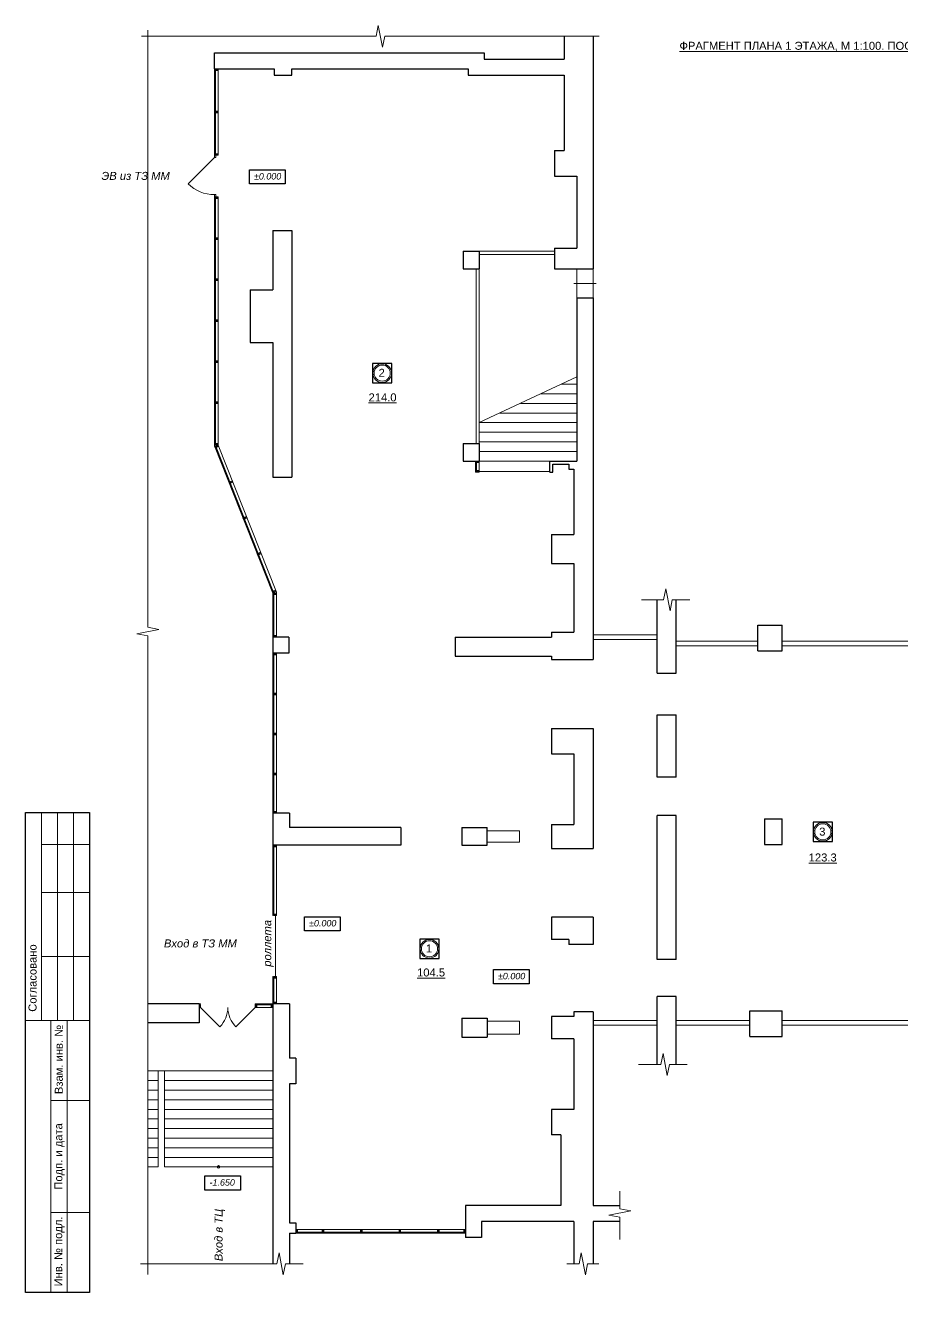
# Model space of a CAD drawing. Header units: metres. Extents: x 0 to 57.5, y 0 to 40.1.
# Drawn here: x 0 to 27.39, y 0.5 to 40.08 of the extents above; entities that cross this region are included whole.
import ezdxf
from ezdxf.enums import TextEntityAlignment as Align

# ---------------------------------------------------------------- set-up
doc = ezdxf.new("R2010")
doc.units = ezdxf.units.M
doc.header["$MEASUREMENT"] = 0
doc.linetypes.add('DGN Style 3', pattern=[20.175985, 14.411418, -5.764567])
doc.layers.add('YOLO_STAMP', color=1, linetype='Continuous')
doc.layers.add('YOLO_TABLE', color=1, linetype='Continuous')
doc.styles.add('Style-Arial', font='arial.ttf')
doc.styles.add('Style-Arial IF', font='')
doc.styles.get('Style-Arial IF').set_extended_font_data('Arial', italic=True)

# ---------------------------------------------------------------- blocks, each defined once
blk = doc.blocks.new('*U228')
at = {"color": 7, "linetype": 'Continuous', "lineweight": 13}
for radius in [0.291, 0.252]:
    blk.add_circle((0, 0), radius, dxfattribs=at)
at = {"color": 7, "linetype": 'Continuous', "lineweight": 13, "style": 'Style-Arial'}
blk.add_text('1', height=0.25, dxfattribs=at).set_placement((-0.113, 0.133), align=Align.TOP_LEFT)
blk = doc.blocks.new('*U229')
at = {"color": 7, "linetype": 'Continuous', "lineweight": 13}
for radius in [0.291, 0.252]:
    blk.add_circle((0, 0), radius, dxfattribs=at)
at = {"color": 7, "linetype": 'Continuous', "lineweight": 13, "style": 'Style-Arial'}
blk.add_text('2', height=0.25, dxfattribs=at).set_placement((-0.113, 0.133), align=Align.TOP_LEFT)
blk = doc.blocks.new('*U230')
at = {"color": 7, "linetype": 'Continuous', "lineweight": 13}
for radius in [0.291, 0.252]:
    blk.add_circle((0, 0), radius, dxfattribs=at)
at = {"color": 7, "linetype": 'Continuous', "lineweight": 13, "style": 'Style-Arial'}
blk.add_text('3', height=0.25, dxfattribs=at).set_placement((-0.113, 0.133), align=Align.TOP_LEFT)

msp = doc.modelspace()

# ---------------------------------------------------------------- linework, layer by layer
at = {"lineweight": 30}
for p, q in [((16.821, 39.742), (16.821, 39.026)), ((17.721, 39.742), (17.721, 32.476)), ((5.901, 38.726), (5.901, 39.226)), ((5.901, 39.226), (14.321, 39.226)), ((14.321, 39.226), (14.321, 39.026)), ((14.321, 39.026), (16.821, 39.026)), ((5.901, 38.726), (7.771, 38.726)), ((7.771, 38.726), (7.771, 38.526)), ((7.771, 38.526), (8.321, 38.526)), ((8.321, 38.526), (8.321, 38.726)), ((8.321, 38.726), (13.821, 38.726)), ((13.821, 38.726), (13.821, 38.526)), ((13.821, 38.526), (16.821, 38.526)), ((16.821, 38.526), (16.821, 36.176)), ((16.521, 36.176), (16.821, 36.176)), ((16.521, 36.176), (16.521, 35.376)), ((16.521, 35.376), (17.221, 35.376)), ((17.221, 35.376), (17.221, 33.126)), ((7.721, 33.676), (8.321, 33.676)), ((7.721, 33.676), (7.721, 31.826)), ((8.321, 33.676), (8.321, 25.976)), ((13.671, 33.026), (14.171, 33.026)), ((13.671, 33.026), (13.671, 32.476)), ((14.171, 33.026), (14.171, 32.476)), ((16.521, 33.126), (17.221, 33.126)), ((16.521, 33.126), (16.521, 32.476)), ((13.671, 32.476), (14.171, 32.476)), ((16.521, 32.476), (17.721, 32.476)), ((7.021, 31.826), (7.721, 31.826)), ((7.021, 31.826), (7.021, 30.176)), ((17.221, 31.576), (17.221, 26.476)), ((17.221, 31.576), (17.721, 31.576)), ((17.721, 31.576), (17.721, 20.276)), ((7.021, 30.176), (7.721, 30.176)), ((7.721, 30.176), (7.721, 25.976)), ((13.671, 27.026), (14.171, 27.026)), ((13.671, 27.026), (13.671, 26.476)), ((14.171, 27.026), (14.171, 26.476)), ((13.671, 26.476), (14.171, 26.476)), ((16.371, 26.476), (17.221, 26.476)), ((16.971, 26.376), (16.971, 26.226)), ((17.121, 26.226), (17.121, 24.176)), ((7.721, 25.976), (8.321, 25.976)), ((16.421, 24.176), (17.121, 24.176)), ((16.421, 24.176), (16.421, 23.276)), ((16.421, 23.276), (17.121, 23.276)), ((17.121, 23.276), (17.121, 21.126)), ((19.721, 19.851), (19.721, 22.139)), ((20.321, 19.851), (20.321, 22.139)), ((16.421, 21.126), (17.121, 21.126)), ((16.421, 21.126), (16.421, 20.976)), ((22.871, 20.551), (22.871, 21.351)), ((22.871, 21.351), (23.621, 21.351)), ((23.621, 20.551), (23.621, 21.351)), ((7.721, 20.976), (7.721, 20.476)), ((8.221, 20.976), (7.721, 20.976)), ((8.221, 20.976), (8.221, 20.476)), ((13.421, 20.976), (16.421, 20.976)), ((13.421, 20.976), (13.421, 20.376)), ((8.221, 20.476), (7.721, 20.476)), ((13.421, 20.376), (16.421, 20.376)), ((16.421, 20.376), (16.421, 20.276)), ((16.421, 20.276), (17.721, 20.276)), ((22.871, 20.551), (23.621, 20.551)), ((19.721, 16.601), (19.721, 18.551)), ((20.321, 16.601), (20.321, 18.551)), ((16.421, 18.126), (17.721, 18.126)), ((16.421, 18.126), (16.421, 17.326)), ((17.721, 18.126), (17.721, 14.376)), ((16.421, 17.326), (17.121, 17.326)), ((17.121, 17.326), (17.121, 15.126)), ((20.321, 16.601), (19.721, 16.601)), ((8.241, 15.476), (7.721, 15.476)), ((7.721, 15.476), (7.721, 14.476)), ((8.241, 15.476), (8.241, 15.026)), ((16.421, 15.126), (17.121, 15.126)), ((16.421, 15.126), (16.421, 14.476)), ((20.321, 15.401), (19.721, 15.401)), ((19.721, 10.901), (19.721, 15.401)), ((20.321, 10.901), (20.321, 15.401)), ((23.071, 15.301), (23.621, 15.301)), ((23.071, 15.301), (23.071, 14.501)), ((23.621, 14.501), (23.621, 15.301)), ((11.721, 15.026), (8.241, 15.026)), ((11.721, 15.026), (11.721, 14.476)), ((13.621, 15.026), (14.421, 15.026)), ((13.621, 15.026), (13.621, 14.476)), ((11.721, 14.476), (7.721, 14.476)), ((13.621, 14.476), (14.421, 14.476)), ((16.421, 14.476), (16.421, 14.376)), ((16.421, 14.376), (17.721, 14.376)), ((23.071, 14.501), (23.621, 14.501)), ((16.421, 12.226), (16.421, 11.526)), ((17.721, 12.226), (16.421, 12.226)), ((17.721, 12.226), (17.721, 11.376)), ((16.971, 11.526), (16.421, 11.526)), ((16.971, 11.526), (16.971, 11.376)), ((17.121, 11.376), (16.971, 11.376)), ((20.321, 10.901), (19.721, 10.901)), ((8.241, 9.526), (7.721, 9.526)), ((7.721, 9.526), (7.721, 1.4)), ((8.241, 9.526), (8.241, 7.826)), ((19.721, 7.624), (19.721, 9.751)), ((20.321, 9.751), (19.721, 9.751)), ((20.321, 7.624), (20.321, 9.751)), ((17.121, 9.126), (16.421, 9.126)), ((16.421, 9.126), (16.421, 8.426)), ((17.121, 9.276), (17.121, 9.126)), ((17.721, 9.276), (17.721, 3.226)), ((22.621, 9.301), (23.621, 9.301)), ((22.621, 8.501), (22.621, 9.301)), ((23.621, 8.501), (23.621, 9.301)), ((13.621, 9.076), (13.621, 8.476)), ((13.621, 9.076), (14.421, 9.076)), ((14.421, 9.076), (14.421, 8.476)), ((13.621, 8.476), (14.421, 8.476)), ((17.121, 8.426), (16.421, 8.426)), ((17.121, 8.426), (17.121, 6.226)), ((22.621, 8.501), (23.621, 8.501)), ((8.441, 7.826), (8.241, 7.826)), ((8.441, 7.826), (8.441, 7.026)), ((8.441, 7.026), (8.241, 7.026)), ((8.241, 7.026), (8.241, 2.676)), ((17.121, 6.226), (16.421, 6.226)), ((16.721, 5.426), (16.421, 5.426)), ((16.721, 5.426), (16.721, 3.226)), ((16.721, 3.226), (13.741, 3.226)), ((13.741, 3.226), (13.741, 2.226)), ((17.721, 3.226), (18.56, 3.226)), ((14.241, 2.726), (14.241, 2.226)), ((17.121, 2.726), (14.241, 2.726)), ((18.56, 2.726), (17.721, 2.726)), ((8.241, 2.356), (8.241, 1.4)), ((8.241, 2.356), (8.441, 2.356)), ((14.241, 2.226), (13.741, 2.226))]:
    msp.add_line(p, q, dxfattribs=at)
at = {"lineweight": 0}
for p, q in [((5.901, 38.726), (5.901, 36.026)), ((6.021, 38.726), (6.021, 36.026)), ((5.901, 34.726), (5.901, 26.953)), ((6.021, 34.726), (6.021, 26.976)), ((17.121, 32.026), (17.821, 32.026)), ((14.171, 27.676), (17.221, 29.103)), ((16.095, 28.576), (17.221, 28.576)), ((16.736, 28.876), (17.221, 28.876)), ((15.453, 28.276), (17.221, 28.276)), ((14.812, 27.976), (17.221, 27.976)), ((14.171, 27.676), (17.221, 27.676)), ((14.171, 27.376), (17.221, 27.376)), ((5.901, 26.953), (7.721, 22.353)), ((6.021, 26.976), (7.841, 22.376)), ((14.171, 27.076), (17.221, 27.076)), ((14.171, 26.776), (17.221, 26.776)), ((14.171, 26.476), (17.221, 26.476)), ((7.721, 20.976), (7.721, 22.353)), ((7.841, 20.976), (7.841, 22.376)), ((7.721, 20.476), (7.721, 15.476)), ((7.841, 20.476), (7.841, 15.476))]:
    msp.add_line(p, q, dxfattribs=at)
at = {"color": 7, "linetype": 'Continuous', "lineweight": 13}
for p, q in [((6.021, 38.701), (5.901, 38.701)), ((6.021, 37.376), (5.901, 37.376)), ((6.021, 36.051), (5.901, 36.051)), ((5.901, 35.956), (5.081, 35.136)), ((6.021, 34.701), (5.901, 34.701)), ((6.021, 33.421), (5.901, 33.421)), ((6.021, 32.141), (5.901, 32.141)), ((6.021, 30.861), (5.901, 30.861)), ((6.021, 29.581), (5.901, 29.581)), ((6.021, 28.301), (5.901, 28.301)), ((6.021, 27.001), (5.901, 27.001)), ((6.03, 26.953), (5.919, 26.909)), ((14.171, 26.451), (14.051, 26.451)), ((14.171, 26.151), (14.051, 26.151)), ((6.472, 25.837), (6.36, 25.793)), ((6.913, 24.721), (6.802, 24.677)), ((7.355, 23.606), (7.243, 23.561)), ((7.823, 22.421), (7.712, 22.377)), ((7.841, 22.328), (7.721, 22.328)), ((7.841, 21.001), (7.721, 21.001)), ((7.841, 20.451), (7.721, 20.451)), ((7.841, 19.201), (7.721, 19.201)), ((7.841, 17.951), (7.721, 17.951)), ((7.841, 16.701), (7.721, 16.701)), ((0, 15.5), (2, 15.5)), ((0, 15.5), (0, 9)), ((0.5, 15.5), (0.5, 9)), ((1, 15.5), (1, 9)), ((1.5, 15.5), (1.5, 9)), ((2, 15.5), (2, 0.5)), ((7.841, 15.501), (7.721, 15.501)), ((0.5, 14.5), (2, 14.5)), ((7.841, 14.451), (7.721, 14.451)), ((0.5, 13), (2, 13)), ((7.841, 12.301), (7.721, 12.301)), ((0.5, 11), (2, 11)), ((7.841, 10.351), (7.721, 10.351)), ((5.446, 9.406), (5.446, 9.526)), ((7.196, 9.406), (7.196, 9.526)), ((7.696, 9.406), (7.696, 9.526)), ((7.841, 9.551), (7.721, 9.551)), ((0, 9), (2, 9)), ((0.8, 9), (2, 9)), ((1.3, 0.5), (1.3, 9)), ((0.8, 6.5), (2, 6.5)), ((0.8, 3), (2, 3)), ((8.466, 2.476), (8.466, 2.356)), ((9.291, 2.476), (9.291, 2.356)), ((10.491, 2.476), (10.491, 2.356))]:
    msp.add_line(p, q, dxfattribs=at)
at = {"lineweight": 13}
for p, q in [((14.171, 33.026), (16.521, 33.026)), ((14.171, 32.926), (16.521, 32.926)), ((14.071, 32.476), (14.071, 27.026)), ((14.171, 32.476), (14.171, 27.026)), ((19.721, 21.051), (17.721, 21.051)), ((19.721, 20.901), (17.721, 20.901)), ((22.871, 20.851), (20.321, 20.851)), ((22.871, 20.701), (20.321, 20.701)), ((23.621, 20.851), (28.671, 20.851)), ((23.621, 20.701), (28.671, 20.701)), ((19.721, 9.001), (17.721, 9.001)), ((19.721, 8.851), (17.721, 8.851)), ((22.621, 9.001), (20.321, 9.001)), ((22.621, 8.851), (20.321, 8.851)), ((23.621, 9.001), (28.671, 9.001)), ((23.621, 8.851), (28.671, 8.851))]:
    msp.add_line(p, q, dxfattribs=at)
at = {"color": 7, "linetype": 'DGN Style 3', "lineweight": 13}
for p, q in [((14.171, 26.151), (16.371, 26.151)), ((7.806, 12.276), (7.806, 10.376))]:
    msp.add_line(p, q, dxfattribs=at)
at = {"color": 7, "linetype": 'Continuous', "lineweight": 30}
for p, q in [((19.721, 19.851), (20.321, 19.851)), ((19.721, 18.551), (20.321, 18.551)), ((14.421, 14.476), (14.421, 15.026)), ((17.721, 11.376), (17.121, 11.376)), ((17.721, 9.276), (17.121, 9.276))]:
    msp.add_line(p, q, dxfattribs=at)
at = {"color": 7, "linetype": 'Continuous', "lineweight": 0}
for p, q in [((7.721, 14.476), (7.721, 12.326)), ((7.841, 14.476), (7.841, 12.326)), ((7.721, 10.326), (7.721, 9.526)), ((7.841, 10.326), (7.841, 9.526))]:
    msp.add_line(p, q, dxfattribs=at)
at = {"linetype": 'Continuous', "lineweight": 30}
for p, q in [((5.421, 9.526), (3.825, 9.526)), ((5.421, 9.526), (5.421, 8.926)), ((5.421, 8.926), (3.825, 8.926)), ((17.121, 2.726), (17.121, 1.4)), ((17.721, 2.726), (17.721, 1.4))]:
    msp.add_line(p, q, dxfattribs=at)
at = {"linetype": 'Continuous', "lineweight": 13}
for p, q in [((5.471, 9.406), (6.072, 8.805)), ((7.171, 9.406), (6.57, 8.805)), ((7.721, 7.426), (3.825, 7.426)), ((4.144, 7.426), (4.144, 4.426)), ((4.344, 7.426), (4.344, 4.426)), ((4.144, 4.426), (3.825, 4.426)), ((7.721, 4.426), (4.344, 4.426))]:
    msp.add_line(p, q, dxfattribs=at)
at = {"linetype": 'Continuous', "lineweight": 0}
for p, q in [((4.144, 7.126), (3.825, 7.126)), ((7.721, 7.126), (4.344, 7.126)), ((4.144, 6.826), (3.825, 6.826)), ((7.721, 6.826), (4.344, 6.826)), ((4.144, 6.526), (3.825, 6.526)), ((7.721, 6.526), (4.344, 6.526)), ((4.144, 6.226), (3.825, 6.226)), ((7.721, 6.226), (4.344, 6.226)), ((4.144, 5.926), (3.825, 5.926)), ((4.144, 5.626), (3.825, 5.626)), ((7.721, 5.926), (4.344, 5.926)), ((7.721, 5.626), (4.344, 5.626)), ((4.144, 5.326), (3.825, 5.326)), ((7.721, 5.326), (4.344, 5.326)), ((4.144, 5.026), (3.825, 5.026)), ((7.721, 5.026), (4.344, 5.026)), ((4.144, 4.726), (3.825, 4.726)), ((7.721, 4.726), (4.344, 4.726))]:
    msp.add_line(p, q, dxfattribs=at)
at = {"color": 7, "linetype": 'Continuous', "lineweight": 13, "extrusion": (0, 0, -1)}
for p, q in [((11.691, 2.476), (11.691, 2.356)), ((12.891, 2.476), (12.891, 2.356)), ((13.716, 2.476), (13.716, 2.356))]:
    msp.add_line(p, q, dxfattribs=at)
at = {"lineweight": 0, "flags": 128}
for points in [[(3.626, 39.742), (10.953, 39.742), (11.019, 40.085), (11.152, 39.4), (11.218, 39.742), (17.917, 39.742)], [(3.825, 1.071), (3.825, 21.016), (3.483, 21.083), (4.167, 21.215), (3.825, 21.282), (3.825, 39.934)], [(19.23, 22.139), (19.926, 22.139), (19.993, 22.482), (20.125, 21.797), (20.192, 22.139), (20.744, 22.139)], [(19.145, 7.624), (19.841, 7.624), (19.907, 7.966), (20.04, 7.282), (20.106, 7.624), (20.659, 7.624)], [(18.56, 2.158), (18.56, 2.855), (18.218, 2.921), (18.902, 3.054), (18.56, 3.12), (18.56, 3.672)], [(3.594, 1.4), (7.852, 1.4), (7.919, 1.742), (8.052, 1.057), (8.118, 1.4), (8.67, 1.4)], [(16.902, 1.4), (17.285, 1.4), (17.352, 1.742), (17.484, 1.057), (17.551, 1.4), (17.904, 1.4)]]:
    msp.add_lwpolyline(points, dxfattribs=at)
at = {"color": 7, "linetype": 'Continuous', "lineweight": 13, "flags": 128}
for points in [[(5.911, 38.726), (5.911, 38.676), (5.901, 38.676), (5.901, 38.726), (5.911, 38.726)], [(6.021, 38.726), (6.021, 38.676), (5.951, 38.676), (5.951, 38.726), (6.021, 38.726)], [(5.911, 37.401), (5.911, 37.351), (5.901, 37.351), (5.901, 37.401), (5.911, 37.401)], [(6.021, 37.401), (6.021, 37.351), (5.951, 37.351), (5.951, 37.401), (6.021, 37.401)], [(5.911, 36.076), (5.911, 36.026), (5.901, 36.026), (5.901, 36.076), (5.911, 36.076)], [(5.901, 36.026), (5.951, 36.026), (5.951, 35.956), (5.901, 35.956), (5.901, 36.026)], [(6.021, 36.076), (6.021, 36.026), (5.951, 36.026), (5.951, 36.076), (6.021, 36.076)], [(5.901, 34.796), (5.951, 34.796), (5.951, 34.726), (5.901, 34.726), (5.901, 34.796)], [(5.911, 34.726), (5.911, 34.676), (5.901, 34.676), (5.901, 34.726), (5.911, 34.726)], [(6.021, 34.726), (6.021, 34.676), (5.951, 34.676), (5.951, 34.726), (6.021, 34.726)], [(5.911, 33.446), (5.911, 33.396), (5.901, 33.396), (5.901, 33.446), (5.911, 33.446)], [(6.021, 33.446), (6.021, 33.396), (5.951, 33.396), (5.951, 33.446), (6.021, 33.446)], [(5.911, 32.166), (5.911, 32.116), (5.901, 32.116), (5.901, 32.166), (5.911, 32.166)], [(6.021, 32.166), (6.021, 32.116), (5.951, 32.116), (5.951, 32.166), (6.021, 32.166)], [(5.911, 30.886), (5.911, 30.836), (5.901, 30.836), (5.901, 30.886), (5.911, 30.886)], [(6.021, 30.886), (6.021, 30.836), (5.951, 30.836), (5.951, 30.886), (6.021, 30.886)], [(5.911, 29.606), (5.911, 29.556), (5.901, 29.556), (5.901, 29.606), (5.911, 29.606)], [(6.021, 29.606), (6.021, 29.556), (5.951, 29.556), (5.951, 29.606), (6.021, 29.606)], [(5.911, 28.326), (5.911, 28.276), (5.901, 28.276), (5.901, 28.326), (5.911, 28.326)], [(6.021, 28.326), (6.021, 28.276), (5.951, 28.276), (5.951, 28.326), (6.021, 28.326)], [(5.911, 27.026), (5.911, 26.976), (5.901, 26.976), (5.901, 27.026), (5.911, 27.026)], [(5.919, 26.936), (5.937, 26.889), (5.928, 26.886), (5.909, 26.932), (5.919, 26.936)], [(6.021, 27.026), (6.021, 26.976), (5.951, 26.976), (5.951, 27.026), (6.021, 27.026)], [(6.021, 26.976), (6.039, 26.93), (5.974, 26.904), (5.956, 26.951), (6.021, 26.976)], [(14.061, 26.476), (14.061, 26.426), (14.051, 26.426), (14.051, 26.476), (14.061, 26.476)], [(14.061, 26.176), (14.061, 26.126), (14.051, 26.126), (14.051, 26.176), (14.061, 26.176)], [(14.171, 26.476), (14.171, 26.426), (14.101, 26.426), (14.101, 26.476), (14.171, 26.476)], [(14.171, 26.176), (14.171, 26.126), (14.101, 26.126), (14.101, 26.176), (14.171, 26.176)], [(6.36, 25.82), (6.379, 25.774), (6.369, 25.77), (6.351, 25.816), (6.36, 25.82)], [(6.463, 25.86), (6.481, 25.814), (6.416, 25.788), (6.397, 25.835), (6.463, 25.86)], [(6.802, 24.704), (6.82, 24.658), (6.811, 24.654), (6.792, 24.7), (6.802, 24.704)], [(6.904, 24.745), (6.922, 24.698), (6.857, 24.672), (6.839, 24.719), (6.904, 24.745)], [(7.243, 23.588), (7.262, 23.542), (7.252, 23.538), (7.234, 23.585), (7.243, 23.588)], [(7.345, 23.629), (7.364, 23.582), (7.299, 23.557), (7.28, 23.603), (7.345, 23.629)], [(7.712, 22.404), (7.73, 22.357), (7.721, 22.353), (7.703, 22.4), (7.712, 22.404)], [(7.731, 22.353), (7.731, 22.303), (7.721, 22.303), (7.721, 22.353), (7.731, 22.353)], [(7.814, 22.444), (7.833, 22.398), (7.768, 22.372), (7.749, 22.418), (7.814, 22.444)], [(7.841, 22.353), (7.841, 22.303), (7.771, 22.303), (7.771, 22.353), (7.841, 22.353)], [(7.731, 21.026), (7.731, 20.976), (7.721, 20.976), (7.721, 21.026), (7.731, 21.026)], [(7.841, 21.026), (7.841, 20.976), (7.771, 20.976), (7.771, 21.026), (7.841, 21.026)], [(7.731, 20.476), (7.731, 20.426), (7.721, 20.426), (7.721, 20.476), (7.731, 20.476)], [(7.841, 20.476), (7.841, 20.426), (7.771, 20.426), (7.771, 20.476), (7.841, 20.476)], [(7.731, 19.226), (7.731, 19.176), (7.721, 19.176), (7.721, 19.226), (7.731, 19.226)], [(7.841, 19.226), (7.841, 19.176), (7.771, 19.176), (7.771, 19.226), (7.841, 19.226)], [(7.731, 17.976), (7.731, 17.926), (7.721, 17.926), (7.721, 17.976), (7.731, 17.976)], [(7.841, 17.976), (7.841, 17.926), (7.771, 17.926), (7.771, 17.976), (7.841, 17.976)], [(7.731, 16.726), (7.731, 16.676), (7.721, 16.676), (7.721, 16.726), (7.731, 16.726)], [(7.841, 16.726), (7.841, 16.676), (7.771, 16.676), (7.771, 16.726), (7.841, 16.726)], [(7.731, 15.526), (7.731, 15.476), (7.721, 15.476), (7.721, 15.526), (7.731, 15.526)], [(7.841, 15.526), (7.841, 15.476), (7.771, 15.476), (7.771, 15.526), (7.841, 15.526)], [(7.731, 14.476), (7.731, 14.426), (7.721, 14.426), (7.721, 14.476), (7.731, 14.476)], [(7.841, 14.476), (7.841, 14.426), (7.771, 14.426), (7.771, 14.476), (7.841, 14.476)], [(7.731, 12.326), (7.731, 12.276), (7.721, 12.276), (7.721, 12.326), (7.731, 12.326)], [(7.841, 12.326), (7.841, 12.276), (7.771, 12.276), (7.771, 12.326), (7.841, 12.326)], [(7.731, 10.376), (7.731, 10.326), (7.721, 10.326), (7.721, 10.376), (7.731, 10.376)], [(7.841, 10.376), (7.841, 10.326), (7.771, 10.326), (7.771, 10.376), (7.841, 10.376)], [(5.471, 9.516), (5.421, 9.516), (5.421, 9.526), (5.471, 9.526), (5.471, 9.516)], [(7.221, 9.516), (7.171, 9.516), (7.171, 9.526), (7.221, 9.526), (7.221, 9.516)], [(7.721, 9.516), (7.671, 9.516), (7.671, 9.526), (7.721, 9.526), (7.721, 9.516)], [(7.731, 9.576), (7.731, 9.526), (7.721, 9.526), (7.721, 9.576), (7.731, 9.576)], [(7.841, 9.576), (7.841, 9.526), (7.771, 9.526), (7.771, 9.576), (7.841, 9.576)], [(5.471, 9.406), (5.421, 9.406), (5.421, 9.476), (5.471, 9.476), (5.471, 9.406)], [(7.221, 9.406), (7.171, 9.406), (7.171, 9.476), (7.221, 9.476), (7.221, 9.406)], [(7.721, 9.406), (7.671, 9.406), (7.671, 9.476), (7.721, 9.476), (7.721, 9.406)], [(8.441, 2.476), (8.491, 2.476), (8.491, 2.406), (8.441, 2.406), (8.441, 2.476)], [(9.266, 2.476), (9.316, 2.476), (9.316, 2.406), (9.266, 2.406), (9.266, 2.476)], [(10.466, 2.476), (10.516, 2.476), (10.516, 2.406), (10.466, 2.406), (10.466, 2.476)], [(8.441, 2.366), (8.491, 2.366), (8.491, 2.356), (8.441, 2.356), (8.441, 2.366)], [(9.266, 2.366), (9.316, 2.366), (9.316, 2.356), (9.266, 2.356), (9.266, 2.366)], [(10.466, 2.366), (10.516, 2.366), (10.516, 2.356), (10.466, 2.356), (10.466, 2.366)]]:
    msp.add_lwpolyline(points, close=True, dxfattribs=at)
for points in [[(5.936, 38.686), (5.911, 38.686), (5.911, 38.716), (5.936, 38.716)], [(5.936, 38.716), (5.936, 38.726), (5.951, 38.726), (5.951, 38.676), (5.936, 38.676), (5.936, 38.686)], [(5.936, 37.361), (5.911, 37.361), (5.911, 37.391), (5.936, 37.391)], [(5.936, 37.391), (5.936, 37.401), (5.951, 37.401), (5.951, 37.351), (5.936, 37.351), (5.936, 37.361)], [(5.936, 36.036), (5.911, 36.036), (5.911, 36.066), (5.936, 36.066)], [(5.936, 36.066), (5.936, 36.076), (5.951, 36.076), (5.951, 36.026), (5.936, 36.026), (5.936, 36.036)], [(5.936, 34.686), (5.911, 34.686), (5.911, 34.716), (5.936, 34.716)], [(5.936, 34.716), (5.936, 34.726), (5.951, 34.726), (5.951, 34.676), (5.936, 34.676), (5.936, 34.686)], [(5.936, 33.406), (5.911, 33.406), (5.911, 33.436), (5.936, 33.436)], [(5.936, 33.436), (5.936, 33.446), (5.951, 33.446), (5.951, 33.396), (5.936, 33.396), (5.936, 33.406)], [(5.936, 32.126), (5.911, 32.126), (5.911, 32.156), (5.936, 32.156)], [(5.936, 32.156), (5.936, 32.166), (5.951, 32.166), (5.951, 32.116), (5.936, 32.116), (5.936, 32.126)], [(5.936, 30.846), (5.911, 30.846), (5.911, 30.876), (5.936, 30.876)], [(5.936, 30.876), (5.936, 30.886), (5.951, 30.886), (5.951, 30.836), (5.936, 30.836), (5.936, 30.846)], [(5.936, 29.566), (5.911, 29.566), (5.911, 29.596), (5.936, 29.596)], [(5.936, 29.596), (5.936, 29.606), (5.951, 29.606), (5.951, 29.556), (5.936, 29.556), (5.936, 29.566)], [(5.936, 28.286), (5.911, 28.286), (5.911, 28.316), (5.936, 28.316)], [(5.936, 28.316), (5.936, 28.326), (5.951, 28.326), (5.951, 28.276), (5.936, 28.276), (5.936, 28.286)], [(5.936, 26.986), (5.911, 26.986), (5.911, 27.016), (5.936, 27.016)], [(5.957, 26.908), (5.933, 26.899), (5.922, 26.927), (5.946, 26.936)], [(5.936, 27.016), (5.936, 27.026), (5.951, 27.026), (5.951, 26.976), (5.936, 26.976), (5.936, 26.986)], [(5.946, 26.936), (5.942, 26.945), (5.956, 26.951), (5.974, 26.904), (5.96, 26.899), (5.957, 26.908)], [(14.086, 26.436), (14.061, 26.436), (14.061, 26.466), (14.086, 26.466)], [(14.086, 26.136), (14.061, 26.136), (14.061, 26.166), (14.086, 26.166)], [(14.086, 26.466), (14.086, 26.476), (14.101, 26.476), (14.101, 26.426), (14.086, 26.426), (14.086, 26.436)], [(14.086, 26.166), (14.086, 26.176), (14.101, 26.176), (14.101, 26.126), (14.086, 26.126), (14.086, 26.136)], [(6.398, 25.792), (6.375, 25.783), (6.364, 25.811), (6.387, 25.82)], [(6.387, 25.82), (6.383, 25.829), (6.397, 25.835), (6.416, 25.788), (6.402, 25.783), (6.398, 25.792)], [(6.84, 24.676), (6.816, 24.667), (6.805, 24.695), (6.829, 24.704)], [(6.829, 24.704), (6.825, 24.713), (6.839, 24.719), (6.857, 24.672), (6.843, 24.667), (6.84, 24.676)], [(7.281, 23.56), (7.258, 23.551), (7.247, 23.579), (7.27, 23.588)], [(7.27, 23.588), (7.266, 23.598), (7.28, 23.603), (7.299, 23.557), (7.285, 23.551), (7.281, 23.56)], [(7.75, 22.376), (7.727, 22.366), (7.716, 22.394), (7.739, 22.404)], [(7.756, 22.313), (7.731, 22.313), (7.731, 22.343), (7.756, 22.343)], [(7.739, 22.404), (7.735, 22.413), (7.749, 22.418), (7.768, 22.372), (7.754, 22.366), (7.75, 22.376)], [(7.756, 22.343), (7.756, 22.353), (7.771, 22.353), (7.771, 22.303), (7.756, 22.303), (7.756, 22.313)], [(7.756, 20.986), (7.731, 20.986), (7.731, 21.016), (7.756, 21.016)], [(7.756, 21.016), (7.756, 21.026), (7.771, 21.026), (7.771, 20.976), (7.756, 20.976), (7.756, 20.986)], [(7.756, 20.436), (7.731, 20.436), (7.731, 20.466), (7.756, 20.466)], [(7.756, 20.466), (7.756, 20.476), (7.771, 20.476), (7.771, 20.426), (7.756, 20.426), (7.756, 20.436)], [(7.756, 19.186), (7.731, 19.186), (7.731, 19.216), (7.756, 19.216)], [(7.756, 19.216), (7.756, 19.226), (7.771, 19.226), (7.771, 19.176), (7.756, 19.176), (7.756, 19.186)], [(7.756, 17.936), (7.731, 17.936), (7.731, 17.966), (7.756, 17.966)], [(7.756, 17.966), (7.756, 17.976), (7.771, 17.976), (7.771, 17.926), (7.756, 17.926), (7.756, 17.936)], [(7.756, 16.686), (7.731, 16.686), (7.731, 16.716), (7.756, 16.716)], [(7.756, 16.716), (7.756, 16.726), (7.771, 16.726), (7.771, 16.676), (7.756, 16.676), (7.756, 16.686)], [(7.756, 15.486), (7.731, 15.486), (7.731, 15.516), (7.756, 15.516)], [(7.756, 15.516), (7.756, 15.526), (7.771, 15.526), (7.771, 15.476), (7.756, 15.476), (7.756, 15.486)], [(7.756, 14.436), (7.731, 14.436), (7.731, 14.466), (7.756, 14.466)], [(7.756, 14.466), (7.756, 14.476), (7.771, 14.476), (7.771, 14.426), (7.756, 14.426), (7.756, 14.436)], [(7.756, 12.286), (7.731, 12.286), (7.731, 12.316), (7.756, 12.316)], [(7.756, 12.316), (7.756, 12.326), (7.771, 12.326), (7.771, 12.276), (7.756, 12.276), (7.756, 12.286)], [(7.756, 10.336), (7.731, 10.336), (7.731, 10.366), (7.756, 10.366)], [(7.756, 10.366), (7.756, 10.376), (7.771, 10.376), (7.771, 10.326), (7.756, 10.326), (7.756, 10.336)], [(5.431, 9.491), (5.431, 9.516), (5.461, 9.516), (5.461, 9.491)], [(7.181, 9.491), (7.181, 9.516), (7.211, 9.516), (7.211, 9.491)], [(7.681, 9.491), (7.681, 9.516), (7.711, 9.516), (7.711, 9.491)], [(7.756, 9.536), (7.731, 9.536), (7.731, 9.566), (7.756, 9.566)], [(7.756, 9.566), (7.756, 9.576), (7.771, 9.576), (7.771, 9.526), (7.756, 9.526), (7.756, 9.536)], [(5.461, 9.491), (5.471, 9.491), (5.471, 9.476), (5.421, 9.476), (5.421, 9.491), (5.431, 9.491)], [(7.211, 9.491), (7.221, 9.491), (7.221, 9.476), (7.171, 9.476), (7.171, 9.491), (7.181, 9.491)], [(7.711, 9.491), (7.721, 9.491), (7.721, 9.476), (7.671, 9.476), (7.671, 9.491), (7.681, 9.491)], [(2, 0.5), (0.8, 0.5), (0.8, 9)], [(8.451, 2.391), (8.441, 2.391), (8.441, 2.406), (8.491, 2.406), (8.491, 2.391), (8.481, 2.391)], [(8.481, 2.391), (8.481, 2.366), (8.451, 2.366), (8.451, 2.391)], [(9.276, 2.391), (9.266, 2.391), (9.266, 2.406), (9.316, 2.406), (9.316, 2.391), (9.306, 2.391)], [(9.306, 2.391), (9.306, 2.366), (9.276, 2.366), (9.276, 2.391)], [(10.476, 2.391), (10.466, 2.391), (10.466, 2.406), (10.516, 2.406), (10.516, 2.391), (10.506, 2.391)], [(10.506, 2.391), (10.506, 2.366), (10.476, 2.366), (10.476, 2.391)]]:
    msp.add_lwpolyline(points, dxfattribs=at)
at = {"lineweight": 0, "flags": 128}
for points in [[(5.911, 38.686), (5.936, 38.686), (5.936, 36.066), (5.911, 36.066), (5.911, 38.686)], [(5.911, 34.686), (5.936, 34.686), (5.936, 27.016), (5.911, 27.016), (5.911, 34.686)], [(17.221, 31.576), (17.721, 31.576), (17.721, 32.476), (17.221, 32.476), (17.221, 31.576)], [(5.933, 26.899), (5.957, 26.908), (7.739, 22.404), (7.716, 22.394), (5.933, 26.899)], [(14.051, 26.476), (14.171, 26.476), (14.171, 26.126), (14.051, 26.126), (14.051, 26.476)], [(14.061, 26.436), (14.086, 26.436), (14.086, 26.166), (14.061, 26.166), (14.061, 26.436)], [(7.731, 22.313), (7.756, 22.313), (7.756, 21.016), (7.731, 21.016), (7.731, 22.313)], [(7.731, 20.436), (7.756, 20.436), (7.756, 15.516), (7.731, 15.516), (7.731, 20.436)], [(13.741, 2.476), (8.441, 2.476), (8.441, 2.356), (13.741, 2.356), (13.741, 2.476)], [(8.481, 2.391), (8.481, 2.366), (13.701, 2.366), (13.701, 2.391), (8.481, 2.391)]]:
    msp.add_lwpolyline(points, close=True, dxfattribs=at)
at = {"color": 7, "linetype": 'Continuous', "lineweight": 0, "flags": 128}
for points in [[(6.995, 35.57), (8.108, 35.57), (8.108, 35.132), (6.995, 35.132), (6.995, 35.57)], [(7.731, 14.436), (7.756, 14.436), (7.756, 12.316), (7.731, 12.316), (7.731, 14.436)], [(8.715, 12.24), (9.828, 12.24), (9.828, 11.802), (8.715, 11.802), (8.715, 12.24)], [(7.731, 10.336), (7.756, 10.336), (7.756, 9.566), (7.731, 9.566), (7.731, 10.336)], [(14.613, 10.589), (15.726, 10.589), (15.726, 10.151), (14.613, 10.151), (14.613, 10.589)], [(14.421, 9.076), (14.421, 9.076), (14.421, 8.476), (14.421, 8.476), (14.421, 9.076)], [(5.608, 4.144), (6.721, 4.144), (6.721, 3.706), (5.608, 3.706), (5.608, 4.144)]]:
    msp.add_lwpolyline(points, close=True, dxfattribs=at)
at = {"lineweight": 30, "flags": 128}
for points in [[(16.371, 26.126), (16.371, 26.476)], [(16.371, 26.126), (16.471, 26.126)], [(16.471, 26.376), (16.971, 26.376)], [(16.471, 26.126), (16.471, 26.376)], [(16.971, 26.226), (17.121, 26.226)], [(16.421, 6.226), (16.421, 5.426)], [(8.241, 2.676), (8.441, 2.676), (8.441, 2.356)]]:
    msp.add_lwpolyline(points, dxfattribs=at)
at = {"color": 7, "linetype": 'DGN Style 3', "lineweight": 13, "flags": 128}
for points in [[(14.421, 14.926), (14.421, 14.576), (15.421, 14.576), (15.421, 14.926), (14.421, 14.926)], [(14.421, 8.976), (14.421, 8.576), (15.421, 8.576), (15.421, 8.976), (14.421, 8.976)]]:
    msp.add_lwpolyline(points, close=True, dxfattribs=at)
at = {"linetype": 'Continuous', "lineweight": 0, "flags": 128}
for points in [[(7.171, 9.526), (7.721, 9.526), (7.721, 9.406), (7.171, 9.406), (7.171, 9.526)], [(7.211, 9.516), (7.681, 9.516), (7.681, 9.491), (7.211, 9.491), (7.211, 9.516)]]:
    msp.add_lwpolyline(points, close=True, dxfattribs=at)
at = {"color": 7, "linetype": 'Continuous', "lineweight": 13, "extrusion": (0, 0, -1), "flags": 128}
for points in [[(-11.716, 2.476), (-11.666, 2.476), (-11.666, 2.406), (-11.716, 2.406), (-11.716, 2.476)], [(-12.916, 2.476), (-12.866, 2.476), (-12.866, 2.406), (-12.916, 2.406), (-12.916, 2.476)], [(-13.741, 2.476), (-13.691, 2.476), (-13.691, 2.406), (-13.741, 2.406), (-13.741, 2.476)], [(-11.716, 2.366), (-11.666, 2.366), (-11.666, 2.356), (-11.716, 2.356), (-11.716, 2.366)], [(-12.916, 2.366), (-12.866, 2.366), (-12.866, 2.356), (-12.916, 2.356), (-12.916, 2.366)], [(-13.741, 2.366), (-13.691, 2.366), (-13.691, 2.356), (-13.741, 2.356), (-13.741, 2.366)]]:
    msp.add_lwpolyline(points, close=True, dxfattribs=at)
for points in [[(-11.706, 2.391), (-11.716, 2.391), (-11.716, 2.406), (-11.666, 2.406), (-11.666, 2.391), (-11.676, 2.391)], [(-11.676, 2.391), (-11.676, 2.366), (-11.706, 2.366), (-11.706, 2.391)], [(-12.906, 2.391), (-12.916, 2.391), (-12.916, 2.406), (-12.866, 2.406), (-12.866, 2.391), (-12.876, 2.391)], [(-12.876, 2.391), (-12.876, 2.366), (-12.906, 2.366), (-12.906, 2.391)], [(-13.731, 2.391), (-13.741, 2.391), (-13.741, 2.406), (-13.691, 2.406), (-13.691, 2.391), (-13.701, 2.391)], [(-13.701, 2.391), (-13.701, 2.366), (-13.731, 2.366), (-13.731, 2.391)]]:
    msp.add_lwpolyline(points, dxfattribs=at)
at = {"lineweight": 0}
msp.add_circle((6.033, 4.426), 0.0405, dxfattribs=at)
at = {"color": 7, "linetype": 'Continuous', "lineweight": 0}
msp.add_arc((5.901, 35.956), 1.16, 225, 270, dxfattribs=at)
at = {"linetype": 'Continuous', "lineweight": 0}
for centre, start, end in [((5.471, 9.406), 315, 0), ((7.171, 9.406), 180, 225)]:
    msp.add_arc(centre, 0.85, start, end, dxfattribs=at)
at = {"layer": 'YOLO_STAMP'}
msp.add_lwpolyline([(0, 15.5), (2, 15.5), (2, 0.5), (0, 0.5)], close=True, dxfattribs=at)
at = {"layer": 'YOLO_TABLE'}
for points in [[(6.995, 35.57), (8.108, 35.57), (8.108, 35.132), (6.995, 35.132)], [(10.838, 28.921), (11.442, 28.921), (11.442, 29.525), (10.838, 29.525)], [(24.594, 14.591), (25.198, 14.591), (25.198, 15.195), (24.594, 15.195)], [(8.715, 12.24), (9.828, 12.24), (9.828, 11.802), (8.715, 11.802)], [(12.314, 10.94), (12.918, 10.94), (12.918, 11.544), (12.314, 11.544)], [(14.613, 10.589), (15.726, 10.589), (15.726, 10.151), (14.613, 10.151)], [(5.608, 4.144), (6.721, 4.144), (6.721, 3.706), (5.608, 3.706)]]:
    msp.add_lwpolyline(points, close=True, dxfattribs=at)

# ---------------------------------------------------------------- block references
at = {"color": 7, "linetype": 'Continuous', "lineweight": 13}
for name, p in [('*U229', (11.14, 29.223)), ('*U230', (24.896, 14.893)), ('*U228', (12.616, 11.242))]:
    msp.add_blockref(name, p, dxfattribs=at)

# ---------------------------------------------------------------- texts
for s, style, p in [('%%uФРАГМЕНТ ПЛАНА 1 ЭТАЖА, М 1:100. ПОСЛЕ РЕМОНТА.%%U', 'Style-Arial', (20.419, 39.571)), ('ЭВ из ТЗ ММ', 'Style-Arial IF', (2.377, 35.507)), ('Вход в ТЗ ММ', 'Style-Arial IF', (4.326, 11.534))]:
    msp.add_text(s, height=0.25, dxfattribs=dict(at, style=style)).set_placement(p, align=Align.TOP_LEFT)
at = {"color": 7, "linetype": 'Continuous', "lineweight": 0, "style": 'Style-Arial IF'}
for s, p in [('±0.000', (7.136, 35.469)), ('±0.000', (8.856, 12.139)), ('±0.000', (14.754, 10.488)), ('-1.650', (5.749, 4.043))]:
    msp.add_text(s, height=0.2, dxfattribs=at).set_placement(p, align=Align.TOP_LEFT)
at = {"color": 7, "linetype": 'Continuous', "lineweight": 30, "style": 'Style-Arial IF'}
msp.add_text('роллета', height=0.25, rotation=90, dxfattribs=at).set_placement((7.425, 10.681), align=Align.TOP_LEFT)
at = {"color": 7, "linetype": 'Continuous', "lineweight": 0, "style": 'Style-Arial'}
for s, p in [('Согласовано', (0.224, 10.327)), ('Взам. инв. №', (1.043, 7.784)), ('Подп. и дата', (1.03, 4.755)), ('Инв. № подл.', (1.025, 1.787))]:
    msp.add_text(s, height=0.25002, rotation=90, dxfattribs=at).set_placement(p, align=Align.MIDDLE_CENTER)
at = {"color": 7, "linetype": 'Continuous', "lineweight": 13, "style": 'Style-Arial IF'}
msp.add_text('Вход в ТЦ', height=0.25, rotation=90, dxfattribs=at).set_placement((5.905, 1.483), align=Align.TOP_LEFT)
at = {"color": 7, "linetype": 'Continuous', "lineweight": 13, "char_height": 0.25, "attachment_point": 1, "line_spacing_factor": 0.6, "style": 'Style-Arial'}
for s, insert in [('\\L214.0', (10.714, 28.589)), ('\\L123.3', (24.454, 14.218)), ('\\L104.5', (12.229, 10.626))]:
    msp.add_mtext(s, dxfattribs=dict(at, insert=insert))

doc.saveas('drawing.dxf')
